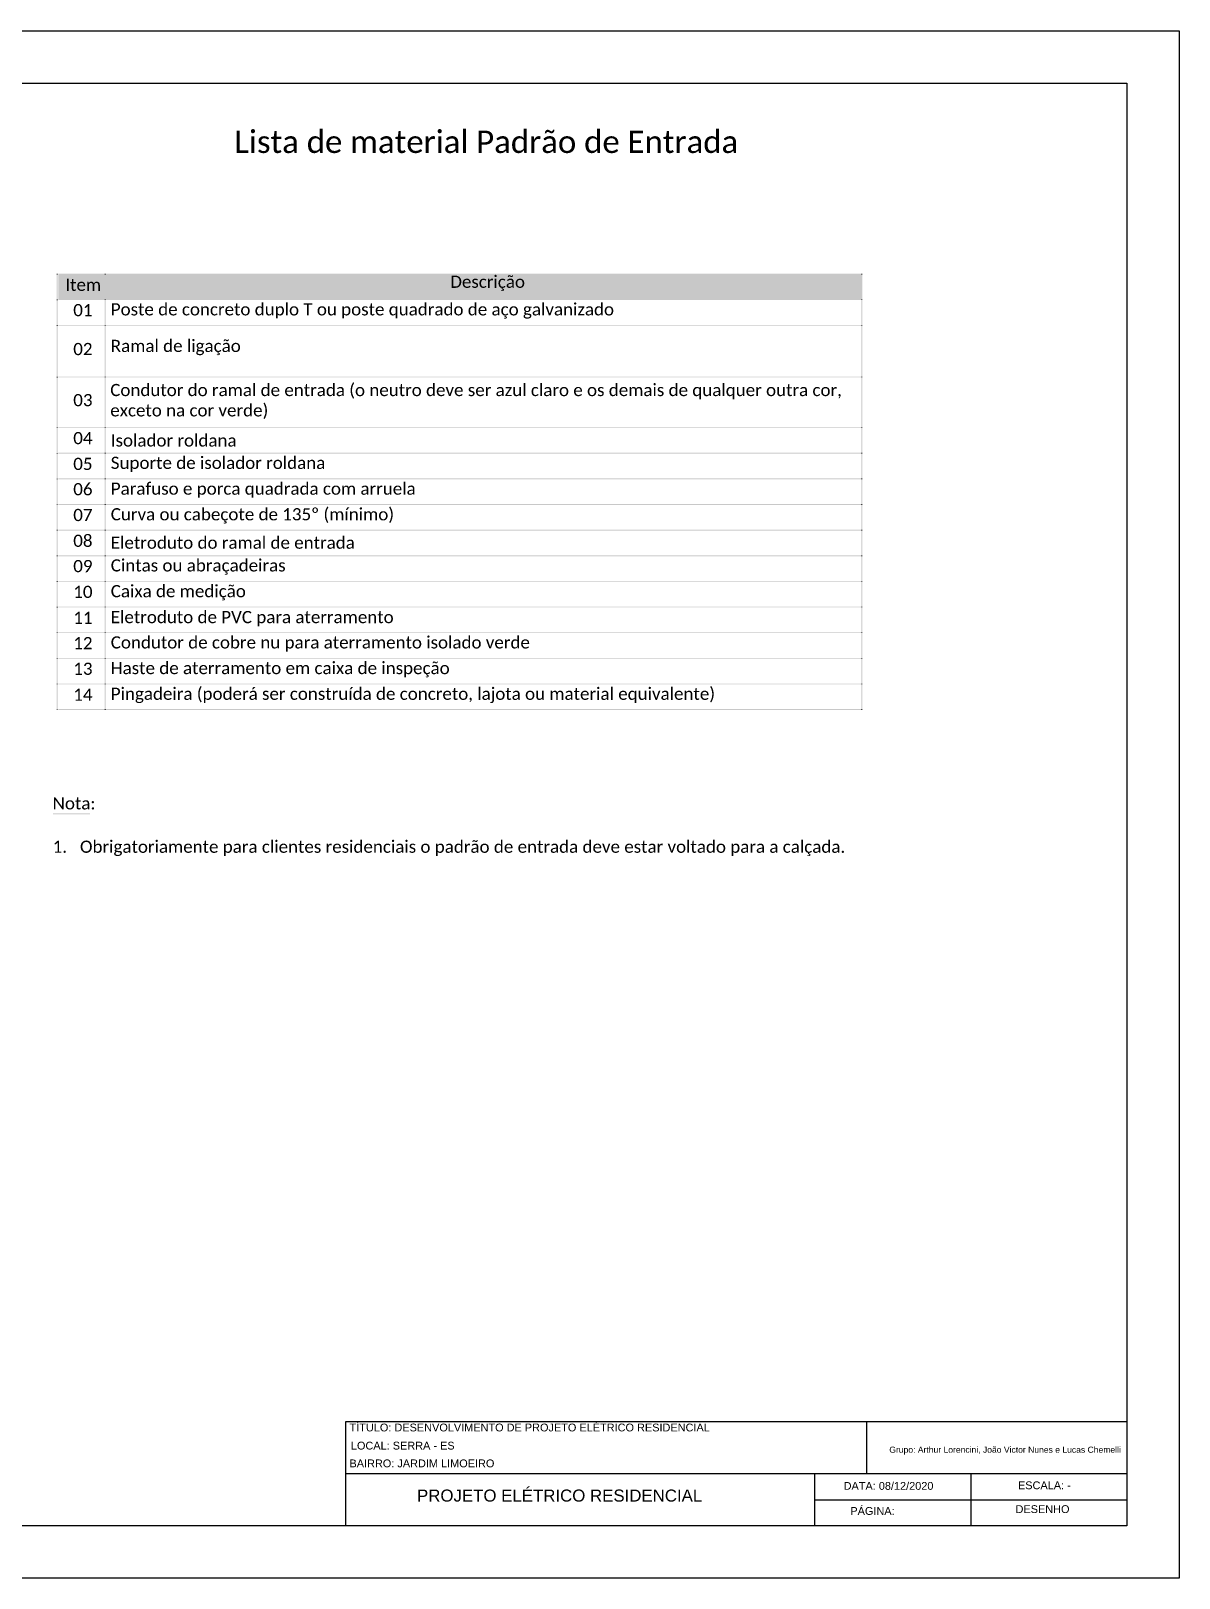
# Model space of a CAD drawing. Extents: x 80 to 1815, y -14679 to 245.
# Drawn here: x 187.97 to 210.01, y 61.97 to 91.67 of the extents above; entities that cross this region are included whole.
import ezdxf

# ---------------------------------------------------------------- set-up
doc = ezdxf.new("R2010")
doc.units = 0
doc.header["$MEASUREMENT"] = 0
doc.layers.get('0').update_dxf_attribs({"linetype": 'CONTINUOUS'})
for name, color, linetype in [('H', 7, 'CONTINUOUS'), ('T', 7, 'CONTINUOUS'), ('TEXTO', 1, 'CONTINUOUS'), ('TOMADAS', 1, 'CONTINUOUS')]:
    doc.layers.add(name, color=color, linetype=linetype)
doc.styles.add('ARIALN', font='arial.ttf')
doc.styles.add('Calibri$001', font='calibri.ttf', dxfattribs={"height": 1.002078})

# ---------------------------------------------------------------- blocks, each defined once
blk = doc.blocks.new('BLOCOA3_LEGENDA')
at = {"layer": 'TOMADAS'}
for p, q in [((2.5, -1), (41, -1)), ((41, -1), (41, -28.7)), ((26, -26.7), (26, -28.7)), ((41, -26.7), (26, -26.7)), ((36, -26.7), (36, -27.7)), ((41, -27.7), (26, -27.7)), ((35, -27.7), (35, -28.7)), ((38, -27.7), (38, -28.7)), ((35, -28.2), (41, -28.2)), ((41, -28.7), (2.5, -28.7))]:
    blk.add_line(p, q, dxfattribs=at)
blk.add_lwpolyline([(0, 0), (42, 0), (42, -29.7), (0, -29.7)], close=True, dxfattribs=at)

msp = doc.modelspace()

# ---------------------------------------------------------------- hatches: boundary and pattern name
at = {"layer": 'H', "linetype": 'Continuous', "true_color": 0xed1f24}
for points in [[(188.463, 86.994), (188.463, 87.01), (188.478, 87.01), (188.478, 86.994), (188.463, 86.994)], [(188.463, 86.994), (188.463, 87.01), (188.478, 87.01), (188.478, 86.994), (188.463, 86.994)], [(188.463, 86.518), (188.463, 86.994), (188.478, 86.994), (188.478, 86.518), (188.463, 86.518)], [(188.49, 86.996), (188.49, 87.012), (189.382, 87.012), (189.382, 86.996), (188.49, 86.996)], [(188.49, 86.52), (188.49, 86.996), (189.379, 86.996), (189.379, 86.52), (188.49, 86.52)], [(188.593, 86.562), (188.593, 86.951), (189.276, 86.951), (189.276, 86.562), (188.593, 86.562)], [(189.382, 86.996), (189.382, 87.012), (189.398, 87.012), (189.398, 86.996), (189.382, 86.996)], [(189.382, 86.52), (189.382, 86.996), (189.398, 86.996), (189.398, 86.52), (189.382, 86.52)], [(189.387, 86.52), (189.387, 86.996), (203.907, 86.996), (203.907, 86.52), (189.387, 86.52)], [(189.398, 86.996), (189.398, 87.012), (203.907, 87.012), (203.907, 86.996), (189.398, 86.996)], [(189.498, 86.562), (189.498, 86.951), (203.804, 86.951), (203.804, 86.562), (189.498, 86.562)], [(203.907, 86.996), (203.907, 87.012), (203.923, 87.012), (203.923, 86.996), (203.907, 86.996)], [(203.907, 86.996), (203.907, 87.012), (203.923, 87.012), (203.923, 86.996), (203.907, 86.996)], [(203.907, 86.52), (203.907, 86.996), (203.923, 86.996), (203.923, 86.52), (203.907, 86.52)], [(188.463, 86.502), (188.463, 86.518), (188.478, 86.518), (188.478, 86.502), (188.463, 86.502)], [(188.463, 86.026), (188.463, 86.502), (188.478, 86.502), (188.478, 86.026), (188.463, 86.026)], [(188.49, 86.504), (188.49, 86.52), (189.382, 86.52), (189.382, 86.504), (188.49, 86.504)], [(189.382, 86.504), (189.382, 86.52), (189.398, 86.52), (189.398, 86.504), (189.382, 86.504)], [(189.382, 86.027), (189.382, 86.504), (189.398, 86.504), (189.398, 86.027), (189.382, 86.027)], [(189.398, 86.504), (189.398, 86.52), (203.907, 86.52), (203.907, 86.504), (189.398, 86.504)], [(203.907, 86.504), (203.907, 86.52), (203.923, 86.52), (203.923, 86.504), (203.907, 86.504)], [(203.907, 86.027), (203.907, 86.504), (203.923, 86.504), (203.923, 86.027), (203.907, 86.027)], [(188.463, 86.01), (188.463, 86.026), (188.478, 86.026), (188.478, 86.01), (188.463, 86.01)], [(188.463, 85.034), (188.463, 86.01), (188.478, 86.01), (188.478, 85.034), (188.463, 85.034)], [(188.49, 86.012), (188.49, 86.027), (189.382, 86.027), (189.382, 86.012), (188.49, 86.012)], [(189.382, 86.012), (189.382, 86.027), (189.398, 86.027), (189.398, 86.012), (189.382, 86.012)], [(189.382, 85.035), (189.382, 86.012), (189.398, 86.012), (189.398, 85.035), (189.382, 85.035)], [(189.398, 86.012), (189.398, 86.027), (203.907, 86.027), (203.907, 86.012), (189.398, 86.012)], [(203.907, 86.012), (203.907, 86.027), (203.923, 86.027), (203.923, 86.012), (203.907, 86.012)], [(203.907, 85.035), (203.907, 86.012), (203.923, 86.012), (203.923, 85.035), (203.907, 85.035)], [(188.463, 85.018), (188.463, 85.034), (188.478, 85.034), (188.478, 85.018), (188.463, 85.018)], [(188.463, 84.064), (188.463, 85.018), (188.478, 85.018), (188.478, 84.064), (188.463, 84.064)], [(188.49, 85.019), (188.49, 85.035), (189.382, 85.035), (189.382, 85.019), (188.49, 85.019)], [(189.382, 85.019), (189.382, 85.035), (189.398, 85.035), (189.398, 85.019), (189.382, 85.019)], [(189.382, 84.065), (189.382, 85.019), (189.398, 85.019), (189.398, 84.065), (189.382, 84.065)], [(189.398, 85.019), (189.398, 85.035), (203.907, 85.035), (203.907, 85.019), (189.398, 85.019)], [(203.907, 85.019), (203.907, 85.035), (203.923, 85.035), (203.923, 85.019), (203.907, 85.019)], [(203.907, 84.065), (203.907, 85.019), (203.923, 85.019), (203.923, 84.065), (203.907, 84.065)], [(188.463, 84.048), (188.463, 84.064), (188.478, 84.064), (188.478, 84.048), (188.463, 84.048)], [(188.49, 84.049), (188.49, 84.065), (189.382, 84.065), (189.382, 84.049), (188.49, 84.049)], [(189.382, 84.049), (189.382, 84.065), (189.398, 84.065), (189.398, 84.049), (189.382, 84.049)], [(189.398, 84.049), (189.398, 84.065), (203.907, 84.065), (203.907, 84.049), (189.398, 84.049)], [(203.907, 84.049), (203.907, 84.065), (203.923, 84.065), (203.923, 84.049), (203.907, 84.049)], [(188.463, 83.572), (188.463, 84.048), (188.478, 84.048), (188.478, 83.572), (188.463, 83.572)], [(189.382, 83.573), (189.382, 84.049), (189.398, 84.049), (189.398, 83.573), (189.382, 83.573)], [(203.907, 83.573), (203.907, 84.049), (203.923, 84.049), (203.923, 83.573), (203.907, 83.573)], [(188.463, 83.556), (188.463, 83.572), (188.478, 83.572), (188.478, 83.556), (188.463, 83.556)], [(188.463, 83.08), (188.463, 83.556), (188.478, 83.556), (188.478, 83.08), (188.463, 83.08)], [(188.49, 83.557), (188.49, 83.573), (189.382, 83.573), (189.382, 83.557), (188.49, 83.557)], [(189.382, 83.557), (189.382, 83.573), (189.398, 83.573), (189.398, 83.557), (189.382, 83.557)], [(189.382, 83.081), (189.382, 83.557), (189.398, 83.557), (189.398, 83.081), (189.382, 83.081)], [(189.398, 83.557), (189.398, 83.573), (203.907, 83.573), (203.907, 83.557), (189.398, 83.557)], [(203.907, 83.557), (203.907, 83.573), (203.923, 83.573), (203.923, 83.557), (203.907, 83.557)], [(203.907, 83.081), (203.907, 83.557), (203.923, 83.557), (203.923, 83.081), (203.907, 83.081)], [(188.463, 83.064), (188.463, 83.08), (188.478, 83.08), (188.478, 83.064), (188.463, 83.064)], [(188.463, 82.587), (188.463, 83.064), (188.478, 83.064), (188.478, 82.587), (188.463, 82.587)], [(188.49, 83.065), (188.49, 83.081), (189.382, 83.081), (189.382, 83.065), (188.49, 83.065)], [(189.382, 83.065), (189.382, 83.081), (189.398, 83.081), (189.398, 83.065), (189.382, 83.065)], [(189.382, 82.589), (189.382, 83.065), (189.398, 83.065), (189.398, 82.589), (189.382, 82.589)], [(189.398, 83.065), (189.398, 83.081), (203.907, 83.081), (203.907, 83.065), (189.398, 83.065)], [(203.907, 83.065), (203.907, 83.081), (203.923, 83.081), (203.923, 83.065), (203.907, 83.065)], [(203.907, 82.589), (203.907, 83.065), (203.923, 83.065), (203.923, 82.589), (203.907, 82.589)], [(188.463, 82.571), (188.463, 82.587), (188.478, 82.587), (188.478, 82.571), (188.463, 82.571)], [(188.463, 82.095), (188.463, 82.571), (188.478, 82.571), (188.478, 82.095), (188.463, 82.095)], [(188.49, 82.573), (188.49, 82.589), (189.382, 82.589), (189.382, 82.573), (188.49, 82.573)], [(189.382, 82.573), (189.382, 82.589), (189.398, 82.589), (189.398, 82.573), (189.382, 82.573)], [(189.382, 82.097), (189.382, 82.573), (189.398, 82.573), (189.398, 82.097), (189.382, 82.097)], [(189.398, 82.573), (189.398, 82.589), (203.907, 82.589), (203.907, 82.573), (189.398, 82.573)], [(203.907, 82.573), (203.907, 82.589), (203.923, 82.589), (203.923, 82.573), (203.907, 82.573)], [(203.907, 82.097), (203.907, 82.573), (203.923, 82.573), (203.923, 82.097), (203.907, 82.097)], [(188.463, 82.079), (188.463, 82.095), (188.478, 82.095), (188.478, 82.079), (188.463, 82.079)], [(188.463, 81.603), (188.463, 82.079), (188.478, 82.079), (188.478, 81.603), (188.463, 81.603)], [(188.49, 82.081), (188.49, 82.097), (189.382, 82.097), (189.382, 82.081), (188.49, 82.081)], [(189.382, 82.081), (189.382, 82.097), (189.398, 82.097), (189.398, 82.081), (189.382, 82.081)], [(189.382, 81.605), (189.382, 82.081), (189.398, 82.081), (189.398, 81.605), (189.382, 81.605)], [(189.398, 82.081), (189.398, 82.097), (203.907, 82.097), (203.907, 82.081), (189.398, 82.081)], [(203.907, 82.081), (203.907, 82.097), (203.923, 82.097), (203.923, 82.081), (203.907, 82.081)], [(203.907, 81.605), (203.907, 82.081), (203.923, 82.081), (203.923, 81.605), (203.907, 81.605)], [(188.463, 81.587), (188.463, 81.603), (188.478, 81.603), (188.478, 81.587), (188.463, 81.587)], [(188.463, 81.111), (188.463, 81.587), (188.478, 81.587), (188.478, 81.111), (188.463, 81.111)], [(188.49, 81.589), (188.49, 81.605), (189.382, 81.605), (189.382, 81.589), (188.49, 81.589)], [(189.382, 81.589), (189.382, 81.605), (189.398, 81.605), (189.398, 81.589), (189.382, 81.589)], [(189.382, 81.113), (189.382, 81.589), (189.398, 81.589), (189.398, 81.113), (189.382, 81.113)], [(189.398, 81.589), (189.398, 81.605), (203.907, 81.605), (203.907, 81.589), (189.398, 81.589)], [(203.907, 81.589), (203.907, 81.605), (203.923, 81.605), (203.923, 81.589), (203.907, 81.589)], [(203.907, 81.113), (203.907, 81.589), (203.923, 81.589), (203.923, 81.113), (203.907, 81.113)], [(188.463, 81.095), (188.463, 81.111), (188.478, 81.111), (188.478, 81.095), (188.463, 81.095)], [(188.463, 80.619), (188.463, 81.095), (188.478, 81.095), (188.478, 80.619), (188.463, 80.619)], [(188.49, 81.097), (188.49, 81.113), (189.382, 81.113), (189.382, 81.097), (188.49, 81.097)], [(189.382, 81.097), (189.382, 81.113), (189.398, 81.113), (189.398, 81.097), (189.382, 81.097)], [(189.382, 80.62), (189.382, 81.097), (189.398, 81.097), (189.398, 80.62), (189.382, 80.62)], [(189.398, 81.097), (189.398, 81.113), (203.907, 81.113), (203.907, 81.097), (189.398, 81.097)], [(203.907, 81.097), (203.907, 81.113), (203.923, 81.113), (203.923, 81.097), (203.907, 81.097)], [(203.907, 80.62), (203.907, 81.097), (203.923, 81.097), (203.923, 80.62), (203.907, 80.62)], [(188.463, 80.603), (188.463, 80.619), (188.478, 80.619), (188.478, 80.603), (188.463, 80.603)], [(188.463, 80.127), (188.463, 80.603), (188.478, 80.603), (188.478, 80.127), (188.463, 80.127)], [(188.49, 80.605), (188.49, 80.62), (189.382, 80.62), (189.382, 80.605), (188.49, 80.605)], [(189.382, 80.605), (189.382, 80.62), (189.398, 80.62), (189.398, 80.605), (189.382, 80.605)], [(189.382, 80.128), (189.382, 80.605), (189.398, 80.605), (189.398, 80.128), (189.382, 80.128)], [(189.398, 80.605), (189.398, 80.62), (203.907, 80.62), (203.907, 80.605), (189.398, 80.605)], [(203.907, 80.605), (203.907, 80.62), (203.923, 80.62), (203.923, 80.605), (203.907, 80.605)], [(203.907, 80.128), (203.907, 80.605), (203.923, 80.605), (203.923, 80.128), (203.907, 80.128)], [(188.463, 80.111), (188.463, 80.127), (188.478, 80.127), (188.478, 80.111), (188.463, 80.111)], [(188.463, 79.635), (188.463, 80.111), (188.478, 80.111), (188.478, 79.635), (188.463, 79.635)], [(188.49, 80.112), (188.49, 80.128), (189.382, 80.128), (189.382, 80.112), (188.49, 80.112)], [(189.382, 80.112), (189.382, 80.128), (189.398, 80.128), (189.398, 80.112), (189.382, 80.112)], [(189.382, 79.636), (189.382, 80.112), (189.398, 80.112), (189.398, 79.636), (189.382, 79.636)], [(189.398, 80.112), (189.398, 80.128), (203.907, 80.128), (203.907, 80.112), (189.398, 80.112)], [(203.907, 80.112), (203.907, 80.128), (203.923, 80.128), (203.923, 80.112), (203.907, 80.112)], [(203.907, 79.636), (203.907, 80.112), (203.923, 80.112), (203.923, 79.636), (203.907, 79.636)], [(188.463, 79.619), (188.463, 79.635), (188.478, 79.635), (188.478, 79.619), (188.463, 79.619)], [(188.463, 79.142), (188.463, 79.619), (188.478, 79.619), (188.478, 79.142), (188.463, 79.142)], [(188.49, 79.62), (188.49, 79.636), (189.382, 79.636), (189.382, 79.62), (188.49, 79.62)], [(189.382, 79.62), (189.382, 79.636), (189.398, 79.636), (189.398, 79.62), (189.382, 79.62)], [(189.382, 79.144), (189.382, 79.62), (189.398, 79.62), (189.398, 79.144), (189.382, 79.144)], [(189.398, 79.62), (189.398, 79.636), (203.907, 79.636), (203.907, 79.62), (189.398, 79.62)], [(203.907, 79.62), (203.907, 79.636), (203.923, 79.636), (203.923, 79.62), (203.907, 79.62)], [(203.907, 79.144), (203.907, 79.62), (203.923, 79.62), (203.923, 79.144), (203.907, 79.144)], [(188.463, 79.127), (188.463, 79.142), (188.478, 79.142), (188.478, 79.127), (188.463, 79.127)], [(188.463, 78.65), (188.463, 79.127), (188.478, 79.127), (188.478, 78.65), (188.463, 78.65)], [(188.49, 79.128), (188.49, 79.144), (189.382, 79.144), (189.382, 79.128), (188.49, 79.128)], [(189.382, 79.128), (189.382, 79.144), (189.398, 79.144), (189.398, 79.128), (189.382, 79.128)], [(189.382, 78.652), (189.382, 79.128), (189.398, 79.128), (189.398, 78.652), (189.382, 78.652)], [(189.398, 79.128), (189.398, 79.144), (203.907, 79.144), (203.907, 79.128), (189.398, 79.128)], [(203.907, 79.128), (203.907, 79.144), (203.923, 79.144), (203.923, 79.128), (203.907, 79.128)], [(203.907, 78.652), (203.907, 79.128), (203.923, 79.128), (203.923, 78.652), (203.907, 78.652)], [(188.463, 78.635), (188.463, 78.65), (188.478, 78.65), (188.478, 78.635), (188.463, 78.635)], [(188.463, 78.635), (188.463, 78.65), (188.478, 78.65), (188.478, 78.635), (188.463, 78.635)], [(188.49, 78.636), (188.49, 78.652), (189.382, 78.652), (189.382, 78.636), (188.49, 78.636)], [(189.382, 78.636), (189.382, 78.652), (189.398, 78.652), (189.398, 78.636), (189.382, 78.636)], [(189.398, 78.636), (189.398, 78.652), (203.907, 78.652), (203.907, 78.636), (189.398, 78.636)], [(203.907, 78.636), (203.907, 78.652), (203.923, 78.652), (203.923, 78.636), (203.907, 78.636)], [(203.907, 78.636), (203.907, 78.652), (203.923, 78.652), (203.923, 78.636), (203.907, 78.636)], [(188.387, 76.636), (188.387, 76.655), (189.101, 76.655), (189.101, 76.636), (188.387, 76.636)]]:
    msp.add_hatch(color=240, dxfattribs=at).paths.add_polyline_path(points)

# ---------------------------------------------------------------- block references
at = {"layer": 'TEXTO'}
msp.add_blockref('BLOCOA3_LEGENDA', (168.006, 91.672), dxfattribs=at)

# ---------------------------------------------------------------- texts
at = {"color": 7, "true_color": 0x000007, "style": 'Calibri$001'}
msp.add_text('Lista de material Padrão de Entrada', height=0.42844, dxfattribs=at).set_placement((191.871, 89.329))
at = {"layer": 'T', "color": 240, "true_color": 0xed1f24, "char_height": 0.234, "attachment_point": 7}
for s, insert in [('{\\fCalibri|b0|i0|c0|p18;Item}', (188.626, 86.679)), ('{\\fCalibri|b0|i0|c0|p18;Descrição}', (196.015, 86.679)), ('{\\fCalibri|b0|i0|c0|p18;01}', (188.779, 86.193)), ('{\\fCalibri|b0|i0|c0|p18;Poste de concreto duplo T ou poste quadrado de aço galvanizado}', (189.499, 86.148)), ('{\\fCalibri|b0|i0|c0|p18;02}', (188.779, 85.446)), ('{\\fCalibri|b0|i0|c0|p18;Ramal de ligação}', (189.499, 85.446)), ('{\\fCalibri|b0|i0|c0|p18;03}', (188.779, 84.465)), ('{\\fCalibri|b0|i0|c0|p18;Condutor do ramal de entrada (o neutro deve ser azul claro e os demais de qualquer outra cor, \\Pexceto na cor verde)}', (189.489, 84.221)), ('{\\fCalibri|b0|i0|c0|p18;04}', (188.779, 83.736)), ('{\\fCalibri|b0|i0|c0|p18;Isolador roldana}', (189.499, 83.691)), ('{\\fCalibri|b0|i0|c0|p18;05}', (188.779, 83.241)), ('{\\fCalibri|b0|i0|c0|p18;Suporte de isolador roldana}', (189.499, 83.205)), ('{\\fCalibri|b0|i0|c0|p18;06}', (188.779, 82.755)), ('{\\fCalibri|b0|i0|c0|p18;Parafuso e porca quadrada com arruela}', (189.499, 82.71)), ('{\\fCalibri|b0|i0|c0|p18;07}', (188.779, 82.26)), ('{\\fCalibri|b0|i0|c0|p18;Curva ou cabeçote de 135º (mínimo)}', (189.499, 82.215)), ('{\\fCalibri|b0|i0|c0|p18;08}', (188.779, 81.765)), ('{\\fCalibri|b0|i0|c0|p18;Eletroduto do ramal de entrada}', (189.499, 81.729)), ('{\\fCalibri|b0|i0|c0|p18;09}', (188.779, 81.279)), ('{\\fCalibri|b0|i0|c0|p18;Cintas ou abraçadeiras}', (189.499, 81.234)), ('{\\fCalibri|b0|i0|c0|p18;10}', (188.779, 80.784)), ('{\\fCalibri|b0|i0|c0|p18;Caixa de medição}', (189.499, 80.739)), ('{\\fCalibri|b0|i0|c0|p18;11}', (188.779, 80.289)), ('{\\fCalibri|b0|i0|c0|p18;Eletroduto de PVC para aterramento}', (189.499, 80.244)), ('{\\fCalibri|b0|i0|c0|p18;12}', (188.779, 79.803)), ('{\\fCalibri|b0|i0|c0|p18;Condutor de cobre nu para aterramento isolado verde}', (189.499, 79.758)), ('{\\fCalibri|b0|i0|c0|p18;13}', (188.779, 79.308)), ('{\\fCalibri|b0|i0|c0|p18;Haste de aterramento em caixa de inspeção}', (189.499, 79.263)), ('{\\fCalibri|b0|i0|c0|p18;14}', (188.779, 78.813)), ('{\\fCalibri|b0|i0|c0|p18;Pingadeira (poderá ser construída de concreto, lajota ou material equivalente)}', (189.499, 78.768)), ('{\\fCalibri|b0|i0|c0|p18;Nota:}', (188.383, 76.725)), ('{\\fCalibri|b0|i0|c0|p18;1.   Obrigatoriamente para clientes residenciais o padrão de entrada deve estar voltado para a calçada.}', (188.383, 75.832))]:
    msp.add_mtext(s, dxfattribs=dict(at, insert=insert))
at = {"layer": 'TOMADAS', "ltscale": 0.35, "style": 'ARIALN'}
for s, height, p in [('TÍTULO: DESENVOLVIMENTO DE PROJETO ELÉTRICO RESIDENCIAL', 0.15, (194.083, 64.787)), ('LOCAL: SERRA - ES', 0.15, (194.108, 64.439)), ('Grupo: Arthur Lorencini, João Victor Nunes e Lucas Chemelli', 0.11754, (204.444, 64.377)), ('BAIRRO: JARDIM LIMOEIRO', 0.15, (194.081, 64.098)), ('DATA: 08/12/2020', 0.15, (203.567, 63.666)), ('ESCALA: -', 0.15, (206.914, 63.677)), ('PÁGINA: ', 0.15, (203.696, 63.185)), ('DESENHO', 0.15, (206.867, 63.22))]:
    msp.add_text(s, height=height, dxfattribs=at).set_placement(p)
at = {"layer": 'TOMADAS', "insert": (195.378, 63.671), "char_height": 0.23126, "attachment_point": 1, "style": 'ARIALN'}
msp.add_mtext_dynamic_manual_height_columns('PROJETO ELÉTRICO RESIDENCIAL', width=36.06957, gutter_width=5, heights=[0], dxfattribs=at)

doc.saveas('drawing.dxf')
